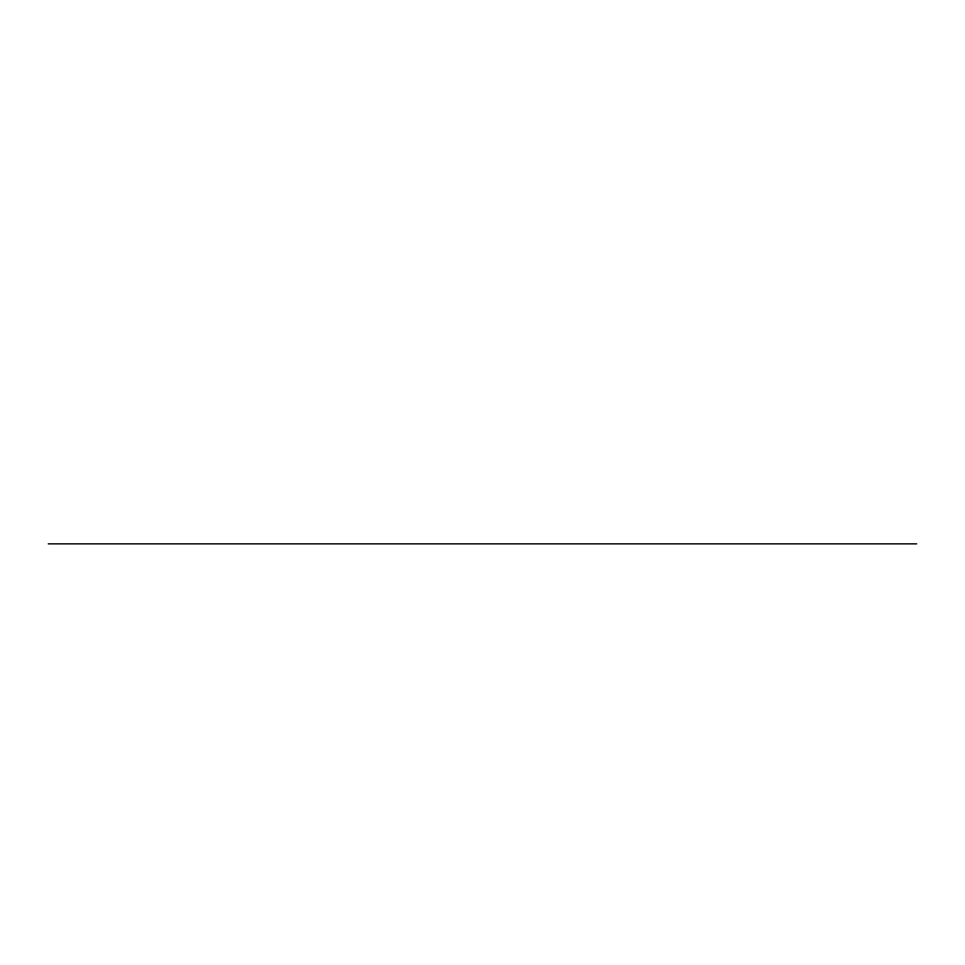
<?xml version="1.0" encoding="UTF-8"?>
<svg xmlns="http://www.w3.org/2000/svg" width="965" height="965" viewBox="0 0 965 965"><rect width="100%" height="100%" fill="white"/><g stroke="black" fill="none" stroke-linecap="round" stroke-linejoin="round"><path stroke-width="1.45" d="M48.25 543.862L916.75 543.862"/></g></svg>
